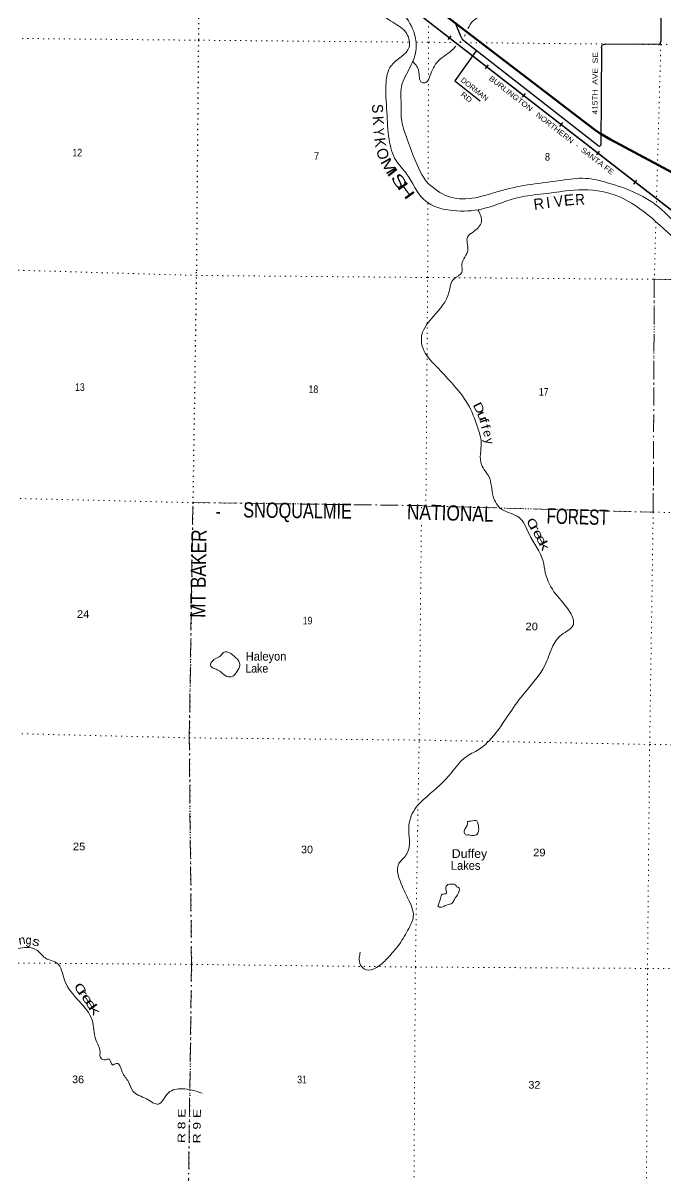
# Model space of a CAD drawing. Header units: feet. Extents: x -248627 to 3, y 0 to 184934.
# Drawn here: x -180004 to -165241, y 102951 to 129451 of the extents above; entities that cross this region are included whole.
import ezdxf

# ---------------------------------------------------------------- set-up
doc = ezdxf.new("R2010")
doc.units = ezdxf.units.FT
doc.header["$LTSCALE"] = 80
doc.linetypes.add('DOT_DASHED', pattern=[7.7, 5, -1.2, 0.3, -1.2])
doc.linetypes.add('DOTTED', pattern=[1.5, 0.3, -1.2])
for name, color, linetype, lineweight in [('20', 7, 'Continuous', 70), ('29', 7, 'Continuous', 25), ('30', 7, 'Continuous', 13), ('34', 7, 'Continuous', 25), ('39', 7, 'Continuous', 13), ('41', 7, 'Continuous', 13), ('44', 7, 'DOT_DASHED', 13), ('6', 7, 'DOTTED', 25), ('7', 7, 'DOTTED', 13)]:
    doc.layers.add(name, color=color, linetype=linetype, lineweight=lineweight)

msp = doc.modelspace()

# ---------------------------------------------------------------- linework, layer by layer
at = {"layer": '20'}
msp.add_lwpolyline([(-154546.44, 123693.29), (-158660.93, 123245.17), (-158916.8, 123224.97), (-158917.98, 123224.88), (-158966.8, 123219.78), (-159060.7, 123209.97), (-159404.51, 123208.12), (-159441.65, 123209.71), (-159629.56, 123232.1), (-160032.6, 123347.21), (-160417.96, 123511.46), (-162259.19, 124497.86), (-162381.05, 124563.14), (-162994.85, 124891.98), (-166515.34, 126778.01), (-166750.14, 126914.8), (-166871.25, 126999.13), (-173286.84, 131915.72)], dxfattribs=at)
at = {"layer": '29'}
for p, q in [((-166801.1, 126633.67), (-169840.93, 129010.5)), ((-166717.55, 128886.97), (-166734.61, 126655.44)), ((-165410.39, 128957.1), (-166636.53, 128966.77))]:
    msp.add_line(p, q, dxfattribs=at)
for points in [[(-165354.07, 130146.17), (-165356.14, 129702.64), (-165359.31, 129024.58)], [(-169840.93, 129010.5), (-169895.65, 129060.43), (-169918.14, 129089.06), (-169938.58, 129121.78), (-169959.03, 129162.68), (-170071.46, 129446.96)], [(-169594.66, 128815.48), (-170085.28, 128124.91), (-169508.86, 127666.2)], [(-166717.55, 128886.97), (-166712.61, 128922.42), (-166706.48, 128935.72), (-166695.23, 128946.96), (-166671.72, 128961.28), (-166655.37, 128965.37), (-166636.53, 128966.77)], [(-165410.39, 128957.1), (-165400.13, 128959.75), (-165390.42, 128964.86), (-165377.64, 128973.55), (-165371, 128980.2), (-165364.86, 128990.42), (-165361.8, 129001.67), (-165359.31, 129024.58)], [(-166801.1, 126633.67), (-166789.29, 126625.69), (-166779.06, 126621.6), (-166766.8, 126620.58), (-166762.19, 126621.6), (-166755.48, 126624.72), (-166751.39, 126627.79), (-166741.24, 126638.98), (-166738.18, 126644.1), (-166734.61, 126655.44)]]:
    msp.add_lwpolyline(points, dxfattribs=at)
at = {"layer": '34', "lineweight": 13}
msp.add_line((-177288.64, 134621.17), (-164631.63, 124777.12), dxfattribs=at)
at = {"layer": '34'}
for p, q in [((-170237.87, 129069.63), (-170169.97, 129156.94)), ((-169382.39, 128400.97), (-169314.49, 128488.28)), ((-168534.43, 127744.77), (-168466.52, 127832.08)), ((-167678.95, 127076.11), (-167611.05, 127163.42)), ((-166830.99, 126419.91), (-166763.08, 126507.22)), ((-165975.51, 125751.25), (-165907.61, 125838.56))]:
    msp.add_line(p, q, dxfattribs=at)
msp.add_lwpolyline([(-177287.95, 134622.03), (-164630.98, 124778.01), (-164449.58, 124652.33), (-164266.31, 124531.49), (-164080.86, 124413.75), (-163892.92, 124297.35), (-163703.13, 124185.81), (-163512.19, 124078.09), (-163318.77, 123971.71), (-163123.5, 123870.18), (-162927.08, 123772.48), (-162727.45, 123677.15), (-162681.43, 123655.78), (-162582.03, 123610.78), (-162482.15, 123568.31), (-162381.48, 123527.53), (-162279.74, 123487.63), (-162177.52, 123450.26), (-162075.09, 123414.84), (-161971.55, 123380.31), (-161867.56, 123348.29)], dxfattribs=at)
at = {"layer": '39'}
msp.add_line((-169972.95, 129007.43), (-169955.25, 129029.95), dxfattribs=at)
for points in [[(-185383.75, 132609.47), (-185328.94, 132613), (-185091.15, 132265.02), (-184472.6, 132395.68), (-183608.93, 132303), (-182666.93, 132162.22), (-182259.11, 132016.19), (-181757.83, 131695.66), (-181303.58, 131396.63), (-181048.32, 131099.57), (-180744.69, 131075.54), (-180209.3, 131343.77), (-179546.71, 131947.37), (-179032.23, 132226.33), (-178582.3, 132127.22), (-178165.14, 131733.88), (-177915.88, 131268.56), (-177582.21, 130939.17), (-176985.66, 130838.61), (-175896.1, 130901.51), (-175350.63, 131085.48), (-174972.44, 131334.22), (-174647.24, 131446.73), (-174364.89, 131349.27), (-173967.24, 131271.71), (-173350.55, 130992.13), (-172953.71, 130735.75), (-172557.54, 130332.1), (-172276.48, 129950.62), (-171910.92, 129726.11), (-171514.08, 129469.72), (-171190.6, 129203.55), (-171139.62, 128897.98), (-171550.04, 128470.72), (-171667.01, 128082.65), (-171649.13, 127409.22), (-171599.63, 126777.56), (-171439.49, 126292.08), (-171194.75, 125984.6), (-170799.44, 125391.6), (-170041.27, 125131.66), (-169396.85, 125193.69), (-168620.65, 125443.76), (-168054.71, 125522.34), (-167457.34, 125600.61), (-166603.93, 125555.38), (-166034.21, 125313.07), (-165293.23, 124727.19), (-164646.61, 124121.2), (-164219.31, 123654.13), (-163802.24, 123239.75), (-163457.05, 123141.67), (-163183.97, 123307.29), (-162993.64, 123705.16), (-162991.63, 123717.24)], [(-169787.95, 129329.16), (-169670.56, 129498.89), (-169281.87, 129752.79), (-169059.97, 130181.9), (-168859.64, 130474.47), (-168827.74, 130579.36), (-168639.08, 130609.05), (-168336.16, 130427.24), (-167823.88, 130222.31), (-167468.93, 129966.35), (-167155.59, 129773.9), (-166590.03, 129768.33), (-165930.74, 129646.11), (-165397.37, 129582.67)], [(-171823.02, 130183.89), (-171272.28, 129667.21), (-171012.6, 129191.27), (-170982.9, 128812.27), (-171141.96, 128382.54), (-171322.01, 127942.49), (-171323.31, 127658.48), (-171314.74, 127237.61), (-171222.06, 126889.55), (-171035.83, 126382.77), (-170765.96, 125843.62), (-170703.5, 125759.99)], [(-169869.53, 129148.59), (-169860.63, 129158.88), (-169850.19, 129186.41)], [(-171063.31, 128578.18), (-170922.09, 128364.59), (-170839.57, 128085.01), (-170755.79, 128084.18), (-170660.86, 128230.52), (-170470.76, 128575.79), (-170113.33, 128866.82), (-170067.49, 128919.8)], [(-170703.5, 125759.99), (-170254.44, 125470.39), (-169699.55, 125422.84), (-169007.45, 125605.37), (-167644.81, 125833.89), (-167084.25, 125880.96), (-166587.2, 125781.38), (-165928.43, 125543.46), (-165333.17, 125158.89), (-164811.98, 124606.73), (-164019.59, 123809.95), (-163633.4, 123516.86), (-163423.33, 123646.28), (-163251.95, 123842.91)], [(-169557.7, 125155.05), (-169476.81, 124884.15), (-169661.14, 124654.53), (-169797.87, 124529.65), (-169788.71, 124240.27), (-169926.42, 123899.74), (-169927.23, 123720.91), (-170105.94, 123575.4), (-170222.58, 123260.96), (-170570.69, 122717.38), (-170844.96, 122288.78), (-170825.4, 121983.52), (-170513.11, 121559.66), (-170158.73, 121177.46), (-169789.13, 120689.92), (-169566.34, 120161.74), (-169484.18, 119803.27), (-169476, 119298.25), (-169309.62, 119033.62), (-169206.99, 118569.74), (-169009.33, 118273.25), (-168617.4, 118090.55), (-168383.47, 117709.54), (-168061.61, 117085.71), (-168010.49, 116811.7), (-167771.8, 116325.45), (-167438.56, 115901.38), (-167366.49, 115627.16), (-167639.9, 115387.9), (-167855.94, 115095.49), (-168020.14, 114686.84), (-168483.83, 114060.24), (-168821.08, 113600.7), (-169253.22, 113005.35), (-169537.14, 112755.68), (-169852.2, 112569.43), (-170168.03, 112214.88), (-170725.6, 111673.36), (-171041.38, 111329.32), (-171148.12, 110888.55), (-171128.46, 110604.33), (-171213.54, 110321.14), (-171371.5, 110133.35), (-171290.15, 109596.05), (-171165.66, 109331.83), (-171041.89, 108909.83), (-171147.87, 108637.36), (-171358.96, 108281.78), (-171643.27, 107947.95), (-171885.11, 107739.95), (-172126.24, 107689.73), (-172251.44, 107796.16), (-172282.1, 107964.77), (-172260.58, 108090.79)], [(-175693.96, 114735.8), (-175593.95, 114839.48), (-175476.32, 114900.6), (-175400.78, 114980.37), (-175323.99, 114997.61), (-175157.93, 114894.83), (-175048.41, 114784.64), (-175025.36, 114689.6), (-175093.66, 114541.18), (-175189.63, 114437.46), (-175324.73, 114433), (-175462.57, 114535.45), (-175572.68, 114597.25), (-175660.86, 114638.62), (-175702.43, 114701.62), (-175693.96, 114735.8)], [(-169815.9, 110784.38), (-169869.74, 110827.64), (-169858.5, 110924.3), (-169807.13, 111006.37), (-169800.62, 111044.61), (-169798.07, 111088.94), (-169721.27, 111106.18), (-169584.12, 111114.64), (-169552.82, 111035.63), (-169542.4, 110896.37), (-169573.69, 110808.01), (-169674.87, 110774.93), (-169791.61, 110788.4), (-169815.9, 110784.38)], [(-170480.44, 109151.07), (-170417.85, 109327.79), (-170376.36, 109426.11), (-170327.92, 109431.58), (-170283.39, 109447.19), (-170292.5, 109527.96), (-170275.17, 109628.58), (-170129.71, 109657.11), (-170059.51, 109628.05), (-170047.81, 109595.65), (-170009.64, 109585.11), (-170005.12, 109458.02), (-170099.66, 109305.88), (-170147.01, 109223.76), (-170276.57, 109176.9), (-170396.05, 109129.91), (-170442.37, 109132.48), (-170480.44, 109151.07)], [(-185597.83, 106639.54), (-185295.05, 106977.98), (-185094.48, 107323.15), (-184956.9, 107637.38), (-185049.53, 107995.96), (-184922.9, 108205.1), (-184655.54, 108265.58), (-184273.84, 108135.58), (-184034.1, 107880.75), (-183867.14, 107742.35), (-183751.89, 107751.73), (-183615.35, 107834.54), (-183385.61, 107685.01), (-183145.63, 107482.77), (-183098.31, 107524.38), (-183039.65, 107755.23), (-182735.74, 107794.31), (-182316.8, 107790.18), (-182191.69, 107662.72), (-181970.94, 107839.37), (-181520.11, 107940.12), (-180953.4, 108187.01), (-180430.07, 108108.21), (-180073.6, 108188.85), (-179675.85, 108132.34), (-179498.56, 107962.27), (-179226.78, 107843.88), (-179050.5, 107452.92), (-178717.56, 106965.74), (-178415.79, 106531.46), (-178334.06, 106078.31), (-178235.8, 105803.83), (-178231.09, 105688.07), (-178147.62, 105618.87), (-178021.86, 105633.41), (-177949.12, 105506.46), (-177854.72, 105537.09), (-177729.9, 105346.5), (-177584.32, 105113.64), (-177480.55, 104902.22), (-177167.16, 104720.3), (-176895.38, 104601.91), (-176663.77, 104862.61), (-176349.14, 104954.19), (-176118.87, 104920.36), (-175888.74, 104854.97)]]:
    msp.add_spline(points, degree=3, dxfattribs=at)
at = {"layer": '44'}
msp.add_lwpolyline([(-176352.75, 92444.98), (-176311.21, 96012.18), (-176375.98, 102503.39), (-176208.43, 102496.48), (-176137.15, 107813.42), (-176186.81, 113021.1), (-176104.64, 118427.35), (-170852.33, 118359.79), (-170752.88, 118348.29), (-165532.33, 118207.41), (-165508, 123561.63), (-160158.18, 123498.3), (-160208.58, 119625.1), (-158819.45, 119622.42), (-158835.71, 118138.27), (-160227.68, 118134.08), (-160414.24, 112802.5), (-154999.28, 112801.71), (-154961.27, 115640.62), (-154601.81, 115641.39)], dxfattribs=at)
at = {"layer": '6'}
msp.add_lwpolyline([(-175955.53, 130891), (-175977.8, 129056.13), (-176025.03, 123723.84), (-176104.64, 118427.35), (-176186.81, 113021.1), (-176137.15, 107813.42), (-176208.43, 102496.48)], dxfattribs=at)
at = {"layer": '7'}
for p, q in [((-170703.79, 125745.83), (-170688.32, 129649.21)), ((-170852.94, 118301.4), (-170852.33, 118359.79))]:
    msp.add_line(p, q, dxfattribs=at)
for points in [[(-165356.06, 129449.51), (-165357.81, 128956.69), (-165460.42, 125271.03)], [(-185412.52, 129083.43), (-181465.83, 129110.23), (-175977.8, 129056.13), (-171120.07, 129013.08)], [(-170968.39, 129011.73), (-170688.74, 129009.25), (-165357.81, 128956.69), (-160132.66, 128886.93), (-154511.19, 128817.75)], [(-170752.88, 118348.29), (-170713.3, 123602.43), (-170705.53, 125312.1)], [(-165471.24, 124882.35), (-165508, 123561.63), (-165532.33, 118207.41), (-165614.18, 112869.54), (-165663.76, 107720.7), (-165688.03, 102376.99)], [(-185457.44, 123809.19), (-181437.55, 123808.08), (-176028.55, 123649.57), (-170713.3, 123602.43), (-165508, 123561.63), (-164116.67, 123545.18)], [(-185499.87, 118501.46), (-181393.34, 118553.12), (-176104.64, 118427.35), (-170852.33, 118359.79), (-170752.88, 118348.29), (-165532.33, 118207.41), (-160227.68, 118134.08), (-154584.75, 118123.25)], [(-171029.37, 102445.43), (-170994.78, 107752.21), (-170908.24, 112969.06), (-170856.88, 117921.29)], [(-185543.75, 113184.74), (-181349.83, 113145.63), (-176186.81, 113021.1), (-170908.24, 112969.06), (-165614.18, 112869.54), (-160414.24, 112802.5), (-154621.35, 112801.66)], [(-185587.81, 107846.85), (-181436.71, 107855.15), (-176137.15, 107813.42), (-170994.78, 107752.21), (-165663.76, 107720.7), (-160416.61, 107668.97), (-154657.51, 107544.07)]]:
    msp.add_lwpolyline(points, dxfattribs=at)

# ---------------------------------------------------------------- texts
at = {"layer": '30'}
for s, rotation, width, p in [('415TH  AVE  SE', 89.562, 1.2, (-166814.23, 127348.53)), ('DORMAN', 321.488, 1.05, (-169963.3, 128117.3)), ('RD', 321.488, 1.2, (-169966.29, 127787.4))]:
    msp.add_text(s, height=120, rotation=rotation, dxfattribs=dict(at, width=width)).set_placement(p)
at = {"layer": '34', "width": 1.15}
msp.add_text('BURLINGTON   NORTHERN  -  SANTA FE', height=120, rotation=322.126, dxfattribs=at).set_placement((-169316.46, 128154.49))
at = {"layer": '41'}
for s, height, rotation, width, p in [('S', 250, 272.645, 0.95, (-171992.04, 127584.39)), ('K', 250, 273.683, 0.95, (-171978.29, 127306.39)), ('Y', 250, 275.278, 0.8, (-171969.54, 127022.97)), ('M', 250, 299.617, 1.3, (-171809.97, 126263.16)), ('I', 250, 307.432, 1.5, (-171661.96, 125995.07)), ('S', 250, 304.533, 1.65, (-171573.86, 125899.53)), ('H', 250, 306.257, 1.65, (-171423.49, 125683.86)), ('V', 250, 7.463, 0.95, (-167796.24, 125219.08)), ('E', 250, 5.95, 1.1, (-167575.26, 125247.56)), ('R', 250, 3.492, 0.9, (-167314.64, 125266.24)), ('D', 200, 296.969, 1.35, (-169682.3, 120674.37)), ('u', 200, 293.042, 1.45, (-169588.33, 120482.3)), ('f', 200, 288.648, 1.35, (-169524.89, 120322.65)), ('f', 200, 286.942, 1.3, (-169490.21, 120188.71)), ('e', 200, 284.674, 1.05, (-169446.15, 120069.33)), ('C', 200, 301.012, 1.35, (-168459.1, 118005.31)), ('r', 200, 299.784, 1.65, (-168372.13, 117860.56)), ('e', 200, 298.566, 1.45, (-168308.43, 117752.55)), ('e', 200, 298.566, 1.45, (-168237.45, 117621.07)), ('k', 200, 297.477, 1.6, (-168170.98, 117489.61)), ('n', 200, 9.516, 1.05, (-180092.17, 108265.4)), ('g', 200, 356.835, 0.9, (-179948.2, 108279.95)), ('s', 200, 344.259, 1.3, (-179812.06, 108265.39)), ('C', 200, 304.36, 1.45, (-178850.42, 107310.38)), ('r', 200, 304.41, 1.8, (-178755.08, 107170.92)), ('e', 200, 304.776, 1.65, (-178677.42, 107066.56)), ('e', 200, 305.019, 1.65, (-178591.8, 106940.48)), ('k', 200, 304.756, 1.85, (-178514.74, 106821.48))]:
    msp.add_text(s, height=height, rotation=rotation, dxfattribs=dict(at, width=width)).set_placement(p)
for s, height, rotation, p in [('K', 250, 277.381, (-171938.89, 126802.47)), ('O', 250, 286.25, (-171899.76, 126535.22)), ('R', 250, 7.766, (-168262.48, 125155.91)), ('I', 250, 7.578, (-167974.97, 125195)), ('y', 200, 281.021, (-169400.98, 119889.77))]:
    msp.add_text(s, height=height, rotation=rotation, dxfattribs=at).set_placement(p)
for s, width, p in [('Haleyon', 0.95, (-174889.44, 114796.63)), ('Lake', 0.9, (-174896.54, 114519.8)), ('Duffey', 1.05, (-170158.01, 110261)), ('Lakes', 0.95, (-170179.3, 109987.74))]:
    msp.add_text(s, height=200, dxfattribs=dict(at, width=width)).set_placement(p)
at = {"layer": '44'}
for s, rotation, width, p in [('-', 359.263, 0.7, (-175579.12, 118055.76)), ('SNOQUALMIE', 359.263, 0.8, (-174950.38, 118086.78)), ('NATIONAL', 358.263, 0.85, (-171192.25, 118046.77)), ('FOREST', 358.454, 0.75, (-167984.71, 117948.68)), ('MT BAKER', 89.129, 0.85, (-175818.95, 115775.86))]:
    msp.add_text(s, height=350, rotation=rotation, dxfattribs=dict(at, width=width)).set_placement(p)
at = {"layer": '6', "width": 1.35}
for s, p in [('R 8 E', (-176282.47, 103707.79)), ('R 9 E', (-175930.66, 103699.17))]:
    msp.add_text(s, height=175, rotation=89.232, dxfattribs=at).set_placement(p)
at = {"layer": '7'}
for s, width, p in [('12', 0.85, (-178870.23, 126386.37)), ('7', 0.9, (-173323.65, 126307.18)), ('8', 0.9, (-168019.8, 126289.93)), ('13', 0.85, (-178810.3, 120996.9)), ('18', 0.85, (-173448.56, 120946.9)), ('17', 0.85, (-168158.44, 120888.29)), ('24', 1.1, (-178768.45, 115779.5)), ('19', 0.85, (-173580.64, 115630.27)), ('20', 1.1, (-168466.95, 115495.12)), ('25', 1.1, (-178861.03, 110438.26)), ('30', 1.05, (-173620.2, 110369.48)), ('29', 1.1, (-168291.86, 110300.05)), ('36', 1.05, (-178877.17, 105084.24)), ('31', 0.85, (-173708.02, 105080.44)), ('32', 1.05, (-168398.62, 104957.61))]:
    msp.add_text(s, height=175, rotation=359.435, dxfattribs=dict(at, width=width)).set_placement(p)

doc.saveas('drawing.dxf')
